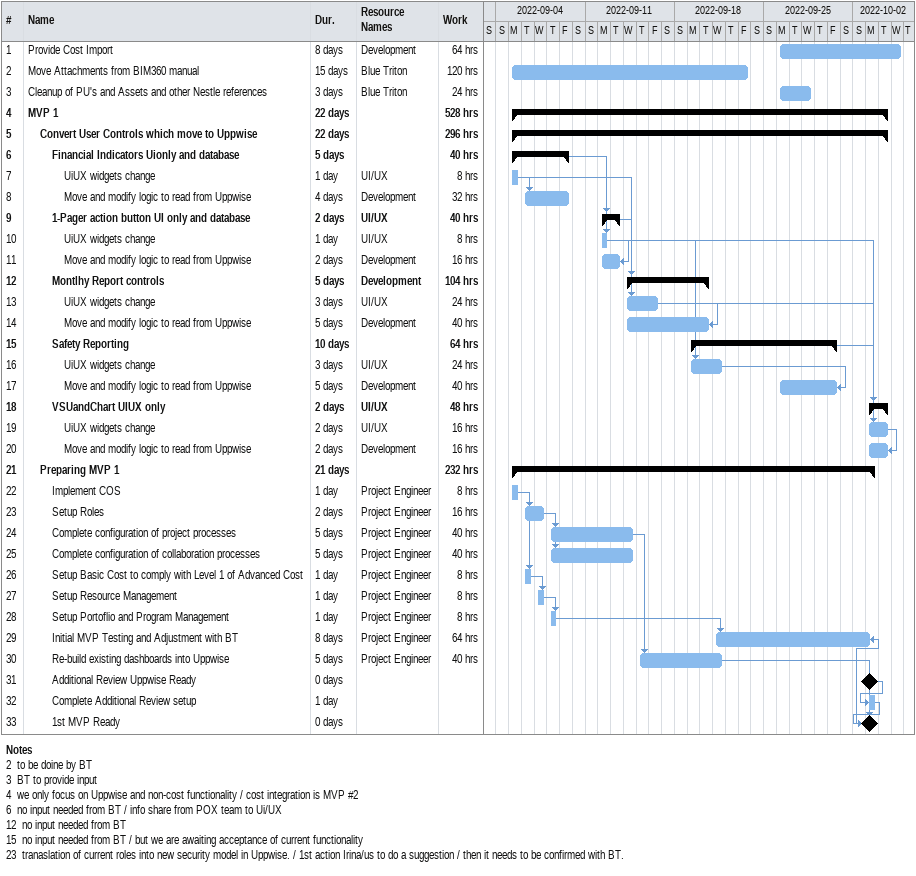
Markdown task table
| ID | Level | Task | Duration | Start | Finish | Predecessors | Resources | Work (h) |
|---|---|---|---|---|---|---|---|---|
| 1 | 1 | Provide Cost Import | 8d | 2022-09-26 | 2022-10-05 |  | Development | 64 |
| 2 | 1 | Move Attachments from BIM360 manual | 15d | 2022-09-05 | 2022-09-23 |  | Blue Triton | 120 |
| 3 | 1 | Cleanup of PU's and Assets and other Nestle references | 3d | 2022-09-26 | 2022-09-28 |  | Blue Triton | 24 |
| 4 | 1 | **MVP 1** | 22d | 2022-09-05 | 2022-10-04 |  |  | 528 |
| 5 | 2 | **Convert User Controls which move to Uppwise** | 22d | 2022-09-05 | 2022-10-04 |  |  | 296 |
| 6 | 3 | **Financial Indicators Uionly and database** | 5d | 2022-09-05 | 2022-09-09 |  |  | 40 |
| 7 | 4 | UiUX widgets change | 1d | 2022-09-05 | 2022-09-05 |  | UI/UX | 8 |
| 8 | 4 | Move and modify logic to read from Uppwise | 4d | 2022-09-06 | 2022-09-09 | 7 | Development | 32 |
| 9 | 3 | **1-Pager action button UI only and database** | 2d | 2022-09-12 | 2022-09-13 | 6 | UI/UX | 40 |
| 10 | 4 | UiUX widgets change | 1d | 2022-09-12 | 2022-09-12 | 7 | UI/UX | 8 |
| 11 | 4 | Move and modify logic to read from Uppwise | 2d | 2022-09-12 | 2022-09-13 | 10FF | Development | 16 |
| 12 | 3 | **Montlhy Report controls** | 5d | 2022-09-14 | 2022-09-20 | 9 | Development | 104 |
| 13 | 4 | UiUX widgets change | 3d | 2022-09-14 | 2022-09-16 | 7 | UI/UX | 24 |
| 14 | 4 | Move and modify logic to read from Uppwise | 5d | 2022-09-14 | 2022-09-20 | 13FF | Development | 40 |
| 15 | 3 | **Safety Reporting** | 10d | 2022-09-19 | 2022-09-30 |  |  | 64 |
| 16 | 4 | UiUX widgets change | 3d | 2022-09-19 | 2022-09-21 | 10, 13 | UI/UX | 24 |
| 17 | 4 | Move and modify logic to read from Uppwise | 5d | 2022-09-26 | 2022-09-30 | 16FF | Development | 40 |
| 18 | 3 | **VSUandChart UIUX only** | 2d | 2022-10-03 | 2022-10-04 | 15 | UI/UX | 48 |
| 19 | 4 | UiUX widgets change | 2d | 2022-10-03 | 2022-10-04 | 10, 13 | UI/UX | 16 |
| 20 | 4 | Move and modify logic to read from Uppwise | 2d | 2022-10-03 | 2022-10-04 | 19FF | Development | 16 |
| 21 | 2 | **Preparing MVP 1** | 21d | 2022-09-05 | 2022-10-03 |  |  | 232 |
| 22 | 3 | Implement COS | 1d | 2022-09-05 | 2022-09-05 |  | Project Engineer | 8 |
| 23 | 3 | Setup Roles | 2d | 2022-09-06 | 2022-09-07 | 22 | Project Engineer | 16 |
| 24 | 3 | Complete configuration of project processes | 5d | 2022-09-08 | 2022-09-14 | 23 | Project Engineer | 40 |
| 25 | 3 | Complete configuration of collaboration processes | 5d | 2022-09-08 | 2022-09-14 | 23 | Project Engineer | 40 |
| 26 | 3 | Setup Basic Cost to comply with Level 1 of Advanced Cost | 1d | 2022-09-06 | 2022-09-06 | 22 | Project Engineer | 8 |
| 27 | 3 | Setup Resource Management | 1d | 2022-09-07 | 2022-09-07 | 26 | Project Engineer | 8 |
| 28 | 3 | Setup Portoflio and Program Management | 1d | 2022-09-08 | 2022-09-08 | 27 | Project Engineer | 8 |
| 29 | 3 | Initial MVP Testing and Adjustment with BT | 8d | 2022-09-21 | 2022-10-03 | 28, 33SF | Project Engineer | 64 |
| 30 | 3 | Re-build existing dashboards into Uppwise | 5d | 2022-09-15 | 2022-09-21 | 24 | Project Engineer | 40 |
| 31 | 3 | Additional Review Uppwise Ready | 0d | 2022-10-03 | 2022-10-03 |  |  |  |
| 32 | 3 | Complete Additional Review setup | 1d | 2022-10-03 | 2022-10-03 | 31 |  |  |
| 33 | 3 | 1st MVP Ready | 0d | 2022-10-03 | 2022-10-03 | 30, 32 |  |  |

Notes
- 2: to be doine by BT
- 3: BT to provide input
- 4: we only focus on Uppwise and non-cost functionality / cost integration is MVP #2
- 6: no input needed from BT / info share from POX team to Ui/UX
- 12: no input needed from BT
- 15: no input needed from BT / but we are awaiting acceptance of current functionality
- 23: tranaslation of current roles into new security model in Uppwise. / 1st action Irina/us to do a suggestion / then it needs to be confirmed with BT.
